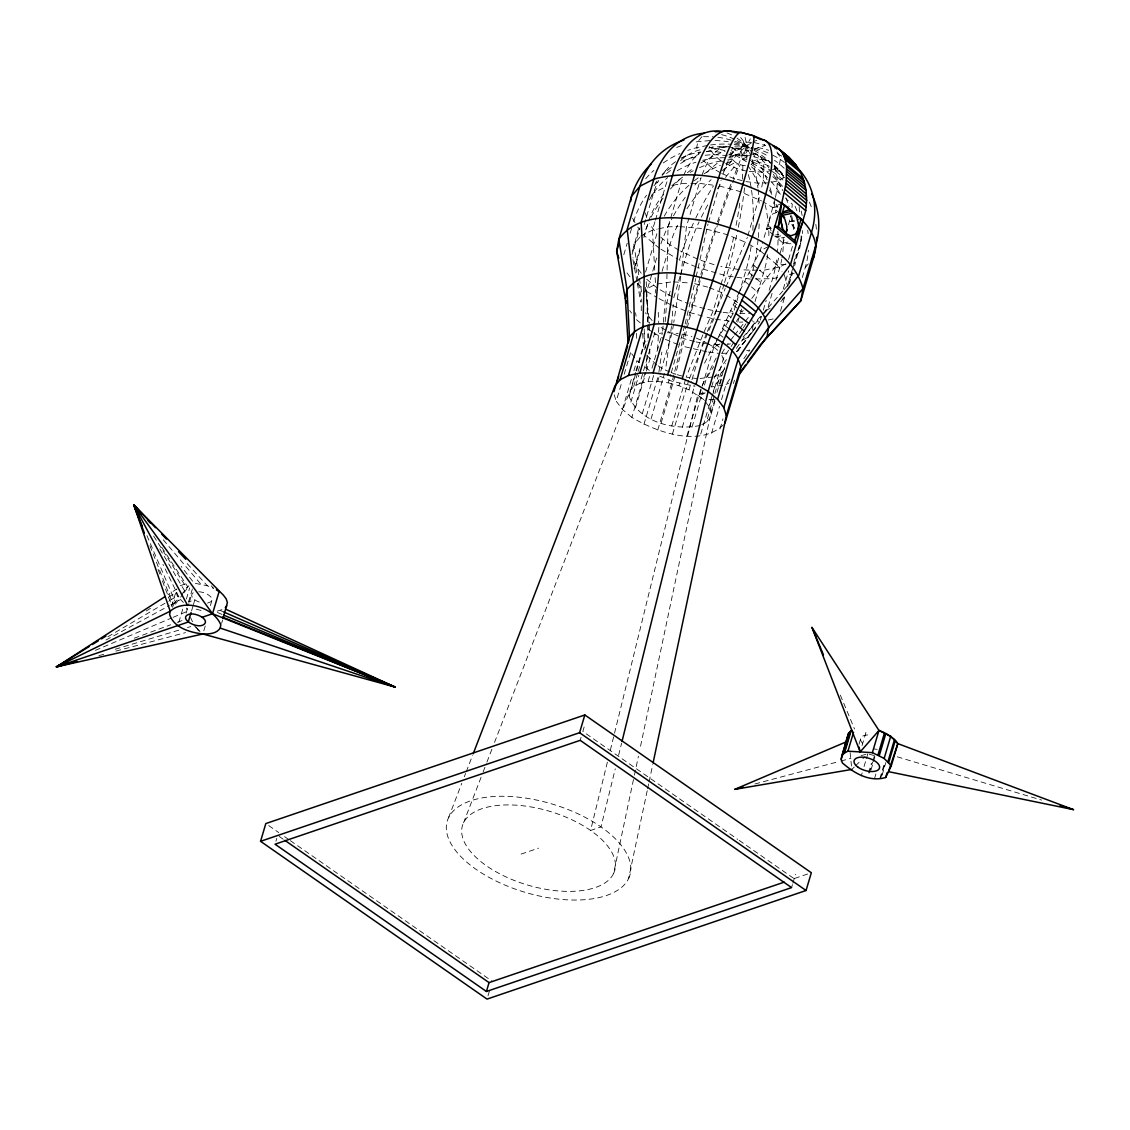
<?xml version="1.0" encoding="UTF-8"?>
<svg xmlns="http://www.w3.org/2000/svg" width="1130" height="1130" viewBox="0 0 1130 1130"><rect width="100%" height="100%" fill="white"/><g stroke="black" fill="none" stroke-linecap="round" stroke-linejoin="round"><path stroke-width="0.75" stroke-dasharray="5 3.75" d="M494.545 742.368L629.989 390.909L633.662 386.531L639.82 383.367L654.27 334.551L654.355 331.09M655.315 293.009L655.4 289.534M647.08 355.074L646.332 368.578L631.868 417.394C656.685 432.352 700.36 447.96 724.033 424.174M648.027 338.195L648.267 324.536M657.589 349.848L658.903 326.217L666.432 330.624M665.175 321.768L666.658 303.123L671.079 288.207M671.474 326.485L665.485 370.16L669.808 371.925M671.616 324.79L673.226 304.478M775.491 197.411C777.426 187.298 778.683 176.224 774.106 166.633L783.118 174.19L774.064 165.234M662.632 331.076L666.813 281.977L668.056 226.819L680.825 183.667A80.4 45.765 83.9 0 1 683.255 176.577M791.975 207.539L792.285 204.092L785.774 198.612M680.74 276.553L673.777 322.46M680.938 274.83L686.489 226.48L699.272 183.328A80.4 30.383 -86.6 0 1 701.094 177.622M658.875 372.264L661.841 352.136M673.522 324.169L672.195 332.644L660.725 371.36M632.602 251.128L639.213 226.155M641.275 310.722L641.261 299.069M700.205 425.445C674.822 430.925 639.227 422.394 629.043 396.206L635.47 372.392M636.529 370.965L643.507 347.39L644.453 342.093L644.001 333.322M745.433 165.743C740.433 165.15 733.949 163.356 732.24 158.03L733.384 155.629L736.944 154.415L747.1 156.449A80.4 23.363 -63.8 0 1 751.21 154.612M765.872 184.105A80.4 58.026 71.2 0 0 749.882 165.277L752.312 163.398L752.086 160.644A80.4 63.421 -28.2 0 1 769.474 166.308M714.965 399.13L710.982 412.605L639.905 749.218M801.848 236.537A80.4 69.114 -4.6 0 1 800.393 242.47L794.673 265.818M800.563 243.515L802.046 235.21M613.604 873.462A79.368 38.477 16.5 0 0 515.534 805.139A79.368 38.477 16.5 0 0 486.55 865.863A79.368 38.477 16.5 0 0 613.604 873.462L634.057 776.833M634.424 775.109L638.45 756.125M628.619 878.519A95.245 46.175 16.5 0 0 510.93 796.537A95.245 46.175 16.5 0 0 476.154 869.408A95.245 46.175 16.5 0 0 628.619 878.519L647.25 790.52M647.617 788.797L648.705 783.613M649.072 781.889L652.73 764.629M695.007 281.935L695.741 278.531M696.108 276.822L707.987 224.136M788.528 224.814L790.845 215.632M671.262 372.745L684.724 325.638M685.119 323.957L694.23 285.311M657.745 430.12L672.195 381.304L686.277 325.878M686.687 324.211L700.332 276.059M607.389 762.143L590.58 830.451L600.991 826.906L615.271 768.838M610.341 750.179L697.761 394.963L705.191 392.435M618.633 755.179L621.585 743.229M775.208 199.021L763.145 240.817M193.145 592.699C188.541 596.569 195.886 601.174 199.544 602.135M171.605 606.457L176.76 589.027L167.96 594.719M178.808 622.39L183.032 608.124M186.379 599.027L189.656 587.939M188.47 602.149L193.159 586.301M186.139 613.11L188.95 603.604M189.43 602.008L191.775 594.083M191.563 610.92L192.962 606.16M193.428 604.578L194.84 599.818L188.894 601.852M210.378 605.595L211.79 600.835M203.824 630.823L205.222 626.062M221.621 623.336L222.568 620.158M275.918 841.257L276.794 838.305M623.802 254.73L627.235 243.12M630.187 233.176L632.63 224.898M632.009 254.476L639.863 227.935M644.213 224.489L653.564 192.947A80.4 66.331 52.5 0 1 658.776 180.447M634.057 268.403L639.947 248.529M639.933 250.676L635.512 265.606L638.196 280.989M643.86 237.399L648.295 222.455M654.92 221.791L652.462 230.096L654.736 270.353M655.414 220.138L665.245 186.944A80.4 58.026 71.2 0 1 668.339 178.484M645.555 272.062L656.855 233.882L649.241 223.726M648.182 322.799L646.741 291.469L657.053 256.665M631.868 417.394L622.418 409.456L616.217 401.192L622.206 380.994M624.198 374.256L630.681 352.376M662.039 271.398L669.906 244.843A80.4 39.734 -55.1 0 1 679.116 222.215M622.418 409.456L631.896 377.477M633.888 370.753L636.882 360.654L642.278 365.174M635.978 370.711L644.453 342.093L647.207 338.816M629.043 396.206L636.02 372.646M633.662 386.531L637.659 373.055M638.153 371.375L639.651 366.332M644.637 349.495L647.123 341.076M630.893 402.068L638.874 375.132M635.399 408.085L645.866 372.731M646.374 371.05L649.863 359.269L649.75 347.32M639.82 383.367L648.027 381.643L650.018 374.906M652.01 368.168L662.477 332.827L654.27 334.551M680.147 276.144L673.763 297.713L688.085 303.603M680.641 274.477L686.546 254.575A80.4 23.363 -63.8 0 1 699.089 221.89M642.278 413.848L653.733 375.132M643.916 424.428L658.38 375.626L672.195 381.304L694.922 386.291M648.027 381.643L657.731 381.46L660.231 373.041M708.482 222.483L719.287 185.97A80.4 12.939 -78.7 0 1 721.053 180.249M651.035 418.976L664.497 373.522M657.731 381.46L668.282 382.844L670.768 374.44M700.826 274.392L702.295 269.42A96.276 6.455 -71.4 0 1 716.971 223.359M487.991 995.869L489.911 989.414M751.069 142.38L743.399 142.027L739.458 155.347L742.565 159.485L747.085 162.127M661.092 423.1L675.048 375.979M743.399 142.027L746.506 146.166L742.565 159.485L750.504 160.446M703.778 399.596L688.989 389.836L678.932 385.711L680.43 380.655M671.757 425.954L685.712 378.832M580.198 740.334L581.074 737.367M584.139 727.014L582.826 731.463L737.735 839.378M672.407 434.047L688.749 380.33M688.989 389.836L691.489 381.417M691.984 379.736L703.453 341.02L706.73 333.053M720.488 286.088L713.115 310.99L703.51 333.294M720.968 284.435L725.884 267.838A80.4 12.939 -78.7 0 0 734.387 233.797M724.09 284.209L713.779 318.999L708.284 331.782M724.584 282.557L726.548 275.918A96.276 15.495 -78.7 0 0 737.664 230.534M682.294 427.352L694.752 385.259M686.899 435.954L701.363 387.138M739.246 292.133L713.849 347.108L699.399 395.924L705.233 392.915M725.94 286.879L747.34 237.399M747.82 235.746L758.64 199.233A80.4 23.363 -63.8 0 0 759.869 194.883M691.998 427.168L702.479 391.827M704.47 385.09L706.462 378.352L713.68 366.586M711.674 386.728L714.668 376.629L727.579 357.956M716.632 340.314L733.13 313.617L738.54 295.368M739.034 293.701L745.913 270.48A80.4 30.383 -86.6 0 0 751.097 246.495M700.741 434.019L712.719 393.621M713.214 391.941L714.711 386.898L721.929 375.118M710.982 412.605L709.132 406.743L723.596 357.928L730.149 347.927M701.744 424.654L706.363 422.281L714.344 395.345M714.838 393.664L720.827 373.465L724.838 367.985M716.971 392.407L724.443 367.151M737.763 322.163L739.726 315.538M740.221 313.872L741.69 308.9M715.022 401.065L710.036 417.902L706.363 422.281M720.008 384.242L721.999 377.505M739.938 290.777L760.208 250.775L762.665 242.47M711.533 433.327L719.513 406.405M721.505 399.667L725.997 384.525L729.966 378.776M755.01 301.668L764.346 270.141A80.4 45.765 83.9 0 0 767.68 254.518M719.994 428.99L722.988 418.891M733.455 383.536L734.458 380.174M760.321 320.101L761.309 316.796M763.273 310.157L766.211 300.213M769.163 290.283L772.595 278.672A96.276 54.791 83.9 0 0 776.889 257.711M751.761 298.447L776.734 264.646L779.672 254.688M780.166 253.021L784.587 238.091M772.073 293.405L767.157 310.001L762.581 315.143M776.013 280.141L779.94 266.864A80.4 58.026 71.2 0 0 781.776 259.279M788.542 259.561L792.963 244.617M783.274 289.068L788.669 270.819M784.192 289.506L787.624 285.622L792.54 269.025M793.02 267.372L800.393 242.47M780.463 311.202L784.884 296.286M787.836 286.342L791.268 274.745A96.276 69.481 71.2 0 0 792.497 270.141M789.263 284.068L792.709 272.457M802.314 277.5L805.252 267.556A96.276 79.425 52.5 0 0 808.402 250.21M791.579 887.601L792.455 884.635M792.893 883.166L795.52 874.281M858.998 744.274L860.876 737.932M862.049 745.588L866.738 729.74M861.244 776.028L862.176 772.849M864.055 766.521L865.933 760.179M866.399 758.597L867.812 753.837L862.882 758.64M868.56 772.864L871.385 763.343M869.309 773.061L872.6 761.959M873.066 760.377L874.479 755.617M870.99 769.982L875.213 755.716M874.493 778.683L875.905 773.923M879.875 778.584L884.578 762.736M880.553 778.57L885.256 762.722M882.064 775.279L885.821 762.595M448.511 817.781L461.803 783.302M464.345 776.734L465.602 773.443M466.238 771.804L472.566 755.377M463.526 822.852L482.51 773.584M483.146 771.931L486.31 763.725M486.945 762.086L492.002 748.936M689.371 378.691L707.606 333.378M721.717 173.554L733.158 178.243L736.915 168.582A96.276 6.455 -71.4 0 1 750.334 138.877M707.38 331.471L725.22 288.461M702.832 334.89L686.207 377.152L696.758 378.536M174.034 604.027L179.063 597.276L162.96 564.407M172.396 607.318L173.441 605.214L149.782 545.38M704.541 363.182L715.714 341.797M702.14 385.598L716.152 357.97M721.802 353.351L726.322 345.992M736.336 321.499L738.158 318.533M743.187 310.397L742.099 312.163L739.514 310.086M733.172 329.593L735.009 326.612M161.731 547.301L187.735 586.724L184.67 590.905L157.903 545.663M731.096 346.486L733.893 342.206M739.514 333.618L742.325 329.324M743.272 327.898L746.083 323.604M743.865 358.662L749.826 350.032L745.037 351.035M736.379 348.351L753.3 324.508L761.309 315.44M736.901 351.515L755.49 328.053M737.735 351.133L752.001 331.782L753.3 324.508L751.266 318.067M175.404 604.211L182.721 594.394M183.766 592.996L188.978 585.99M723.567 171.11L728.172 164.994A96.276 27.968 -63.8 0 1 751.93 142.535M733.568 336.373L727.226 344.523L730.446 343.845M734.627 335.017L738.865 329.579M739.924 328.223L744.162 322.785M745.221 321.429L750.518 314.649M736.52 351.698L759.84 321.768L753.046 321.881M662.152 174.853L666.46 169.74M651.558 195.335L653.564 192.947L665.245 186.944M701.97 136.659L697.789 141.631L696.716 147.663L698.82 154.33A96.276 75.936 -28.2 0 0 679.215 164.344M639.778 237.286L633.803 244.419L641.755 292.967M643.041 293.503L647.08 288.687L655.527 284.35L655.132 277.344M795.605 256.1L798.599 252.541A80.4 70.117 25.5 0 0 801.17 235.774M805.252 267.556L808.388 263.827M724.5 369.086L720.827 373.465L714.668 376.629M780.844 301.625L785.816 295.679M181.266 594.775L188.894 585.75M762.453 314.14L778.471 295.989M779.615 294.69L783.048 290.805M743.088 337.008L761.436 316.428M782.327 299.422L784.658 296.936M752.848 331.542L746.944 337.799L739.91 341.415M851.794 769.445L854.266 767.044M855.495 765.843L861.653 759.84M724.358 162.762L720.545 160.531L711.759 167.72A96.276 47.573 -55.1 0 0 705.586 173.483M747.1 156.449L742.565 159.485L734.91 154.838A80.4 58.026 71.2 0 0 730.206 152.649M146.25 610.977L152.239 607.248M168.695 596.993L176.167 592.346L177.325 596.004L183.371 602.46M774.799 236.297L779.305 238.246L781.621 237.837M107.844 636.755L168.257 601.315M169.768 600.426L177.325 596.004M105.952 640.032L169.331 605.638M170.87 604.79L180.15 599.762M700.967 162.988A96.276 63.93 -44 0 1 703.948 161.166L714.57 155.516A96.276 63.93 -44 0 1 725.319 151.081M748.724 244.066L760.208 250.775L768.979 246.213M681.531 158.129L689.244 154.16M640.781 236.099L652.462 230.096L657.137 229.107M772.298 169.938L776.324 167.876L779.516 164.062L780.336 159.443L778.74 154.358L774.686 148.948M784.63 177.311L777.638 180.913L771.423 182.213M781.748 203.118L772.977 207.623L762.948 201.747M785.788 263.855L779.94 266.864L764.346 270.141L759.318 270.225M180.348 585.637L186.874 583.476M794.376 273.149L786.169 275.819M770.081 308.504L764.049 310.665M707.917 343.633L713.849 347.108L722.621 342.602M222.003 614.409L215.519 611.697L223.627 609.084M725.997 384.525L728.808 383.07M753.88 149.118L765.165 145.488L764.29 144.386M751.394 161.802C757.227 159.09 765.038 157.776 770.349 162.254M95.372 650.357L171.478 618.039M173.102 617.347L187.679 611.161L186.379 608.039M134.258 638.21L170.658 624.791M177.269 622.348L183.893 619.904M773.895 235.337L766.592 229.192L774.898 226.212M706.208 151.801L710.643 150.276A96.276 75.936 -28.2 0 1 731.265 146.42M521.114 854.096L538.572 848.15M794.616 878.434L807.978 873.885M115.246 649.241L179.034 630.088M187.425 627.574L190.772 626.571M754.911 783.98L839.166 761.479M840.847 761.041L850.961 758.343M861.074 755.631L866.131 754.289M98.932 655.612L104.017 654.256M115.896 651.106L185.489 632.645M743.385 155.446L745.871 155.643M709.852 147.762L713.016 147.098M673.042 185.306L680.825 183.667L689.215 183.512M658.691 228.783L668.056 226.819L678.113 226.636M777.821 206.606L772.977 207.623L779.064 212.737M794.785 228.528L789.503 221.494L799.192 219.46M766.592 229.192L776.592 227.088M775.561 234.984L778.895 234.277M780.774 235.888L775.816 236.933L783.118 243.077L793.147 244.024M781.494 237.922L784.813 237.215M783.118 243.077L789.743 241.679M657.137 284.011L671.813 281.879M777.694 277.599L772.595 278.672L755.617 278.983M768.315 319.974L776.804 318.194M713.03 376.968L699.993 378.479M722.762 385.203L711.363 386.954M707.493 145.488L696.716 147.663A96.276 82.758 -4.6 0 0 687.76 150.417M776.804 212.454L772.638 213.965A13.066 8.503 78.1 0 0 769.389 224.927L771.183 231.424M207.51 603.109L211.239 601.598A10.58 5.127 16.5 0 0 209.347 595.567A10.58 5.127 16.5 0 0 198.711 591.725M709.852 140.572L697.789 141.631A96.276 83.959 25.5 0 0 694.413 142.211M766.564 256.1L776.734 264.646L787.116 264.406M719.005 146.9L726.689 146.759M690.882 183.484L699.272 183.328L712.62 185.094M768.301 182.876L757.27 183.074L745.277 181.492L733.158 178.243M789.503 221.494L794.687 221.409M679.78 226.607L701.504 228.458M757.651 270.268L740.913 269.816M673.48 281.85L689.794 283.009M739.839 313.504L749.896 313.321M739.458 322.135L742.848 322.064M667.336 332.743L678.212 333.449M718.892 344.664L710.671 344.339M721.886 353.309L728.681 353.182M708.962 399.512L714.146 399.413M703.552 136.674L713.058 136.758M748.427 155.756L734.91 154.838M728.228 146.731L748.357 150.756M749.261 171.478L763.824 172.127L770.971 170.63L777.638 180.913A96.276 69.481 71.2 0 1 782.709 190.56M739.246 269.59L720.827 266.482M750.518 279.082L726.548 275.918L697.719 267.542M721.449 312.078L706.363 309.182M723.129 312.304L733.13 313.617M729.189 321.033L713.779 318.999L704.075 316.414M709.061 344.127L696.151 341.98M706.759 351.826L681.404 345.935M708.439 352.037L718.496 353.365M211.225 585.834L213.641 588.363L207.355 585.778L194.106 583.122L181.181 566.37M753.512 156.689L768.089 160.63L771.79 163.737L764.742 159.994M754.148 142.521L765.462 145.375M763.033 159.415L768.089 160.63L751.549 152.07M746.196 171.068L736.915 168.582L725.63 163.511M719.287 185.97L739.543 191.394L761.507 200.914M706.518 229.122L726.76 234.546L745.856 242.385M714.075 264.674L699.272 259.801M694.625 283.644L707.648 287.119M704.668 308.73L689.681 304.253M689.526 312.516L702.465 315.976M682.732 334.042L691.871 336.486M694.526 341.543L684.752 338.929L667.929 331.5M677.068 374.694L683.17 376.332M668.282 382.844L678.932 385.711M869.295 754.233L873.73 755.419M196.196 609.155L201.197 610.483M897.291 756.817L1041.62 800.082M697.69 259.151L680.5 251.03M696.193 266.92L679.427 260.027A96.276 27.968 -63.8 0 1 695.12 219.488M709.273 287.557L723.087 293.235M671.234 305.001L658.126 298.122M672.76 305.623L686.475 311.259M696.264 338.068L706.42 342.757M665.429 339.381L678.212 344.636M671.234 372.519L675.542 374.284L692.86 305.566L705.643 262.414A80.4 5.396 -71.4 0 1 717.338 225.605M220.647 610.61L223.853 612.022M781.748 156.109L778.74 154.358A96.276 75.936 -28.2 0 0 774.544 152.451M731.463 149.132A96.276 63.93 -44 0 1 746.506 146.166L749.515 147.931M720.29 172.721L711.759 167.72L703.948 161.166M678.975 250.154L669.906 244.843L660.768 237.173M660.923 249.207L678 259.194M726.096 295.001L739.175 303.673M660.146 289.76L672.251 296.837M646.741 291.469L656.7 297.289M652.688 332.206L645.837 327.516M654.072 333.025L663.818 338.718M658.197 365.894L665.485 370.16M649.34 370.343L643.634 366.318M722.197 328.745L727.762 332.248M194.134 625.554L199.911 631.119L195.292 626.67M726.223 319.875L728.822 321.669M739.19 840.395L794.206 878.716M268.7 825.578L278.799 832.612M284.562 836.638L288.899 839.647M290.339 840.649L492.299 981.349M279.124 836.355L283.461 839.378M784.432 162.395L780.336 159.443A96.276 82.758 -4.6 0 0 771.366 154.485M723.92 324.946L729.57 329.113M728.299 315.327L730.969 317.375M774.262 165.644L777.963 168.511M719.584 334.494L723.115 337.263M730.573 310.312L733.003 312.233M733.045 304.874L738.215 309.041M197.369 629.495L200.024 631.656M715.29 343.958L720.036 347.871M775.971 171.294L783.457 177.579M777.016 176.972L783.57 182.467M777.242 183.554L782.553 188.004M776.635 190.956L780.548 194.233M720.545 160.531L714.57 155.516L710.643 150.276L709.428 146.448M760.208 250.775L765.293 255.041M753.103 264.801L758.371 269.223M759.699 270.338L767.609 276.977M749.091 272.697L754.445 277.189M755.786 278.319L762.482 283.927M744.741 281.285L750.151 285.819M751.492 286.949L756.902 291.484M659.496 248.374L643.874 235.266A96.276 63.93 -44 0 1 647.674 224.658M646.685 279.223L657.123 287.981M713.849 347.108L718.242 350.78M637.631 283.814L644.142 289.28M652.165 320.567L645.343 312.784M636.487 319.677L644.495 326.401M697.761 394.963L704.626 400.726M656.728 365.032L647.151 355.653M734.105 302.543L736.703 304.789M784.163 168.201L779.516 164.062A96.276 83.959 25.5 0 0 774.488 160.319M187.185 563.616L207.355 585.778M783.599 176.139L776.324 167.876A96.276 79.425 52.5 0 0 774.092 165.672M163.271 539.773L200.688 583.998M776.734 264.646L782.002 271.68M632.574 218.245L636.699 225.689M637.716 227.059L639.778 229.786M721.816 355.555L725.446 363.789M641.219 273.22L635.512 265.606L632.998 257.654M627.009 272.881L631.119 278.347M705.53 401.927L709.132 406.743M629.594 310.468L631.557 313.095M631.712 353.747L634.82 357.885M153.624 536.044L186.662 587.868M190.504 617.474L192.481 621.698M146.914 535.564L175.235 601.626M767.03 179.797L763.824 172.127A96.276 54.791 83.9 0 0 752.834 153.624M840.339 695.148L854.52 729.005M158.073 569.336L159.937 574.294M162.423 580.905L171.76 605.666M784.107 274.491L787.624 285.622M645.287 212.92L647.292 219.277M614.183 394.737L616.217 401.192M632.941 259.575L636.995 281.624M637.306 283.319L640.738 301.978M638.492 282.698L641.176 298.066M645.428 287.345L649.524 323.42M635.597 312.784L636.049 316.231M646.247 281.681L648.126 337.715M850.113 752.538L851.469 766.069M642.645 333.421L643.507 347.39M644.185 329.042L645.103 348.068M658.253 312.318L658.748 322.742M649.538 325.129L649.623 333.661M636.614 333.336L636.684 340.158M695.798 218.062A96.276 27.968 -63.8 0 1 713.468 185.871M753.216 141.857A96.276 27.968 -63.8 0 1 756.86 140.346M717.479 221.876A96.276 6.455 -71.4 0 1 732.042 181.167M745.08 137.479A96.276 15.495 -78.7 0 1 746.718 161.604M744.571 187.806A96.276 15.495 -78.7 0 1 737.975 228.98M740.602 137.535A96.276 36.386 -86.6 0 1 749.953 153.666M751.987 159.372A96.276 36.386 -86.6 0 1 755.377 172.283L757.27 183.074A96.276 36.386 -86.6 0 1 757.905 187.933M758.089 189.586A96.276 36.386 -86.6 0 1 759.247 206.705M759.162 223.853A96.276 36.386 -86.6 0 1 758.216 237.992M758.06 239.546A96.276 36.386 -86.6 0 1 750.97 277.556M727 132.973A96.276 54.791 83.9 0 1 732.749 135.515M737 138.086A96.276 54.791 83.9 0 1 751.803 152.282M769.996 187.721A96.276 54.791 83.9 0 1 772.002 194.374M773.895 201.86A96.276 54.791 83.9 0 1 775.957 212.595M777.85 231.368A96.276 54.791 83.9 0 1 777.567 250.846M721.576 134.668A96.276 69.481 71.2 0 1 734.217 139.089M737.339 140.614A96.276 69.481 71.2 0 1 752.82 150.996M755.264 153.101A96.276 69.481 71.2 0 1 768.909 167.862M785.859 197.75A96.276 69.481 71.2 0 1 789.065 206.635M791.636 215.717A96.276 69.481 71.2 0 1 794.023 227.978M794.517 258.911A96.276 69.481 71.2 0 1 793.797 263.798M717.861 137.267A96.276 79.425 52.5 0 1 752.622 149.428M754.12 150.318A96.276 79.425 52.5 0 1 769.474 161.449M807.696 230.195A96.276 79.425 52.5 0 1 808.12 233.571M676.672 147.465A96.276 83.959 25.5 0 1 684.54 144.64M715.106 140.558A96.276 83.959 25.5 0 1 728.285 141.73M734.415 142.846A96.276 83.959 25.5 0 1 752.41 148.355M753.865 148.948A96.276 83.959 25.5 0 1 769.248 156.858M809.363 202.115A96.276 83.959 25.5 0 1 812.385 209.94M815.832 224.362A96.276 83.959 25.5 0 1 816.397 229.206M645.668 178.78A96.276 82.758 -4.6 0 1 653.86 170.39M663.225 162.96A96.276 82.758 -4.6 0 1 679.949 153.553M710.586 144.965A96.276 82.758 -4.6 0 1 731.011 144.216M734.147 144.428A96.276 82.758 -4.6 0 1 753.399 147.79M755.108 148.27A96.276 82.758 -4.6 0 1 769.812 153.751M633.619 221.579A96.276 75.936 -28.2 0 1 646.515 195.208M653.945 185.772A96.276 75.936 -28.2 0 1 657.491 181.93M666.559 173.54A96.276 75.936 -28.2 0 1 672.731 168.737M734.684 146.166A96.276 75.936 -28.2 0 1 749.812 146.42M757.919 147.55A96.276 75.936 -28.2 0 1 768.725 150.304M651.177 217.087A96.276 63.93 -44 0 1 663.508 197.453M670.429 189.007A96.276 63.93 -44 0 1 682.661 176.76M687.45 172.706A96.276 63.93 -44 0 1 693.65 167.946M660.937 243.826A96.276 47.573 -55.1 0 1 672.604 217.398M673.452 215.844A96.276 47.573 -55.1 0 1 685.246 197.326M694.894 185.009A96.276 47.573 -55.1 0 1 700.755 178.441M729.359 154.485A96.276 47.573 -55.1 0 1 746.506 146.166M752.481 154.287A80.4 23.363 -63.8 0 1 761.323 189.035M701.363 217.158A80.4 23.363 -63.8 0 1 708.651 203.245M717.38 188.894A80.4 23.363 -63.8 0 1 721.858 182.354M725.46 177.495A80.4 23.363 -63.8 0 1 737.692 163.666M748.752 151.801A80.4 5.396 -71.4 0 0 744.599 155.417L741.958 154.711A80.4 12.939 -78.7 0 0 721.929 177.523M717.903 223.952A80.4 5.396 -71.4 0 1 740.178 164.697M742.82 165.404A80.4 12.939 -78.7 0 1 742.311 180.277M739.783 203.202A80.4 12.939 -78.7 0 1 735.771 226.932M732.113 147.945A80.4 30.383 -86.6 0 1 739.345 154.372L739.458 155.347L736.944 154.415A80.4 45.765 83.9 0 0 731.068 150.587M748.371 174.627A80.4 30.383 -86.6 0 1 751.323 188.752M751.549 190.306A80.4 30.383 -86.6 0 1 752.778 230.93M702.069 174.91A80.4 30.383 -86.6 0 1 726.901 146.632M683.791 175.235A80.4 45.765 83.9 0 1 700.275 152.494M708.623 148.143A80.4 45.765 83.9 0 1 725.065 148.072M747.848 165.7A80.4 45.765 83.9 0 1 760.193 188.597M765.137 204.714A80.4 45.765 83.9 0 1 768.88 235.859M680.557 160.7A80.4 58.026 71.2 0 1 702.027 149.358M711.208 148.538A80.4 58.026 71.2 0 1 725.46 150.912M769.417 189.995A80.4 58.026 71.2 0 1 771.847 194.6M776.056 204.191A80.4 58.026 71.2 0 1 777.27 207.482M783.217 238.02A80.4 58.026 71.2 0 1 782.059 257.711M675.571 161.703A80.4 66.331 52.5 0 0 662.067 175.207A80.4 70.117 25.5 0 1 671.785 167.226M681.503 158.087A80.4 66.331 52.5 0 1 700.84 151.985M706.9 151.462A80.4 66.331 52.5 0 1 724.019 152.988M728.709 154.16A80.4 66.331 52.5 0 1 733.384 155.629M751.408 164.486A80.4 66.331 52.5 0 1 767.454 177.608M771.041 181.45A80.4 66.331 52.5 0 1 780.463 194.078M790.59 216.042A80.4 66.331 52.5 0 1 793.825 230.831M655.202 183.427A80.4 70.117 25.5 0 1 657.039 180.955M682.972 161.11A80.4 70.117 25.5 0 1 698.594 156.265M705.205 155.262A80.4 70.117 25.5 0 1 727.353 155.77M729.062 156.053A80.4 70.117 25.5 0 1 732.466 156.717M752.312 163.398A80.4 70.117 25.5 0 1 770.137 174.43M772.807 176.633A80.4 70.117 25.5 0 1 782.553 186.379M795.054 206.197A80.4 70.117 25.5 0 1 797.427 212.299M802.681 230.534A80.4 69.114 -4.6 0 1 802.342 233.543M649.439 199.869A80.4 69.114 -4.6 0 1 667.703 177.551M677.266 170.743A80.4 69.114 -4.6 0 1 695.967 162.197M702.676 160.305A80.4 69.114 -4.6 0 1 732.24 158.03M752.552 162.084A80.4 69.114 -4.6 0 1 770.815 170.574M772.2 171.463A80.4 69.114 -4.6 0 1 783.584 180.602M801.212 211.042A80.4 69.114 -4.6 0 1 802.116 215.491M799.122 206.889A80.4 63.421 -28.2 0 1 799.532 213.739M648.747 220.986A80.4 63.421 -28.2 0 1 663.691 194.388M671.912 185.744A80.4 63.421 -28.2 0 1 684.173 176.082M690.133 172.396A80.4 63.421 -28.2 0 1 693.199 170.715M699.512 167.65A80.4 63.421 -28.2 0 1 720.982 160.926M727.678 159.909A80.4 63.421 -28.2 0 1 732.692 159.471M774.121 168.85A80.4 63.421 -28.2 0 1 783.669 176.125M664.27 216.197A80.4 53.392 -44 0 1 688.919 185.32M694.272 180.814A80.4 53.392 -44 0 1 698.425 177.664M704.117 173.794A80.4 53.392 -44 0 1 720.375 165.305M726.364 163.073A80.4 53.392 -44 0 1 733.808 160.969M686.955 208.725A80.4 39.734 -55.1 0 1 711.123 179.67M722.112 170.574A80.4 39.734 -55.1 0 1 735.517 162.395M877.219 749.317A13.235 6.413 16.5 0 1 873.928 748.893M862.571 743.3A13.235 6.413 16.5 0 1 869.549 734.98"/><path stroke-width="1.5" d="M621.994 741.52L708.157 391.418L722.621 342.602L743.893 295.778L768.979 246.213L781.748 203.118L786.127 183.159L786.579 166.407L785.322 159.613L783.09 154.033L779.926 149.753L764.883 140.417L753.456 135.727L741.322 132.478L729.33 130.896L715.191 131.758M653.084 762.905L726.35 415.671L723.807 407.619L717.607 399.342L732.056 350.54L758.385 307.939L790.576 264.335L805.732 210.717L806.665 200.406L806.1 190.462L804.052 181.082L800.563 172.41L795.69 164.599L789.503 157.79L779.926 149.753M220.223 628.082L220.816 624.777C213.768 607.53 184.458 598.321 170.192 611.217L56.5 666.87L202.877 633.986C208.979 634.085 216.565 633.789 220.223 628.082L395.316 687.139L226.099 609.367M223.034 618.576L227.384 602.587L226.226 598.928L223.415 595.171L133.792 504.941L170.192 611.217L169.599 614.522C173.907 627.969 190.278 632.489 202.877 633.986L395.316 687.139L223.853 612.022M630.653 201.366L631.571 196.21A96.276 83.959 25.5 0 1 650.965 164.217M628.04 342.574L625.37 298.913L627.023 289.647L618.816 239.292L631.571 196.21L639.933 186.252A96.276 79.425 52.5 0 1 683.89 140.064M613.943 391.672L629.438 337.037L627.023 289.647C647.151 264.335 685.656 273.121 712.62 280.551C735.065 289.337 762.482 301.978 768.654 327.587L767.002 336.853L739.5 374.157L725.05 422.959M628.407 342.856L629.438 337.037C645.258 317.135 675.542 324.042 696.744 329.875C714.443 336.797 736.026 346.557 740.8 366.869L739.5 374.157M888.759 762.467L895.341 740.277L897.841 743.611L891.273 765.801L885.694 777.482C869.535 782.384 854.139 773.202 842.359 762.877L841.214 759.219L841.808 755.899L848.376 733.723L850.41 731.28L843.842 753.47M191.083 612.502L188.272 622.009L56.5 666.87L165.037 596.626M260.564 841.313L265.818 823.572L584.832 714.965L811.326 872.741L806.057 890.497L487.044 999.104L260.564 841.313L579.577 732.706L806.057 890.497M618.619 244.716L616.655 251.34L625.37 298.913M617.178 381.347L618.661 376.304M620.667 369.567L627.644 346.006M473.202 753.738L614.988 385.839L620.031 379.821L634.495 331.005L633.45 281.991L627.164 229.334L639.933 186.252L653.917 179.063A96.276 69.481 71.2 0 1 704.315 133.199M620.031 379.821L628.492 375.471L642.956 326.669L644.213 276.454L641.148 222.144L653.917 179.063C698.411 167.593 746.859 180.419 784.644 205.166C797.879 216.084 813.233 227.172 815.761 245.549L813.614 257.598L800.845 300.679L760.575 344.509L747.509 362.334M628.492 375.471L639.778 373.098L654.242 324.296L658.564 273.432L659.821 218.217L672.59 175.136A96.276 54.791 83.9 0 1 718.299 131.094L721.194 131.659M639.778 373.098L653.126 372.858L667.59 324.042L675.542 273.135L681.899 217.822L694.668 174.726A96.276 36.386 -86.6 0 1 729.33 130.896L732.438 131.871M653.126 372.858L667.618 374.764C689.71 310.453 697.577 242.441 718.638 177.89A96.276 15.495 -78.7 0 1 741.322 132.478L753.456 135.727A96.276 6.455 -71.4 0 1 742.89 184.388C724.358 249.673 700.402 313.278 682.28 378.691L696.108 384.37L708.157 391.418L717.607 399.342M486.423 991.476L791.579 887.601L580.198 740.334L275.042 844.209L486.423 991.476L489.05 982.606L784.206 882.135M579.577 732.706L584.832 714.965M696.108 384.37C710.417 317.587 749.684 259.858 765.759 193.781A96.276 27.968 -63.8 0 0 764.883 140.417L762.425 139.894M723.807 407.619L738.271 358.803L765.434 317.332L798.797 275.31L811.566 232.229A96.276 75.936 -28.2 0 0 796.933 167.268M791.579 211.381L784.644 205.166L778.259 226.749L794.701 240.634L796.495 244.334L774.898 226.212L778.259 226.749L781.748 203.118L803.331 221.24L794.701 240.634L801.099 219.065L793.5 212.991M726.35 415.671L740.8 366.869L768.654 327.587L803.006 288.63L815.761 245.549A96.276 82.758 -4.6 0 0 811.75 193.965M786.07 233.119L787.045 229.8M841.214 759.219L848.376 733.723L851.794 730.234M844.534 752.947L851.102 730.757M841.808 755.899L844.096 753.173L847.938 751.196L853.574 732.169M847.938 751.196L872.388 752.651L878.971 730.46L811.976 627.447L860.17 751.916L878.971 730.46L884.55 732.763L877.982 754.953M879.295 755.589L885.864 733.412L894.536 739.458L887.968 761.634M891.273 765.801L884.154 758.442L890.723 736.252L878.971 730.46M885.694 777.482L887.092 772.736M897.841 743.611L888.477 771.649L1073.5 809.645L897.841 743.611L890.723 736.252M738.469 374.68L745.503 365.089M225.266 607.728L226.791 605.906M811.524 260.084L813.614 257.598A96.276 83.959 25.5 0 0 816.326 243.642M763.795 340.681L800.845 300.679L803.006 288.63C791.664 247.682 743.017 230.351 705.883 220.972C677.011 216.706 638.111 212.2 618.816 239.292L616.655 251.34L618.76 258.007M76.868 661.46L56.5 666.87L89.411 646.374M92.406 644.51L98.381 640.781M101.375 638.916L105.867 636.134M66.571 663.847L56.5 666.87L70.088 658.903M64.791 664.115L56.5 666.87L67.32 660.994M64.777 663.818L56.5 666.87L64.396 662.957M851.794 769.445L734.684 789.376L847.331 741.379M56.5 666.87L64.594 663.437M202.143 617.291A10.58 5.127 16.5 0 1 204.671 623.788C198.273 630.837 175.659 617.22 190.49 613.901A10.58 5.127 16.5 0 1 202.143 617.291L212.539 613.745L395.316 687.139L223.613 615.087M734.684 789.376L743.102 787.13M781.904 213.415L791.961 211.296L788.472 209.996L784.305 211.508A13.066 8.503 78.1 0 0 781.056 222.469L782.85 228.966L785.562 232.879M733.991 132.351L737.057 132.747M667.618 374.764L682.28 378.691M1060.081 805.619L1073.5 809.645M772.991 145.982L775.886 146.858L789.503 157.79M222.497 617.093L395.316 687.139M753.908 136.645L761.21 139.64M872.388 752.651L884.154 758.442M216.381 589.959L219.121 591.555L212.539 613.745L133.792 504.941L144.386 533.021M787.398 234.503L790.887 235.803L795.054 234.291A13.066 8.503 78.1 0 0 798.373 223.316M284.915 840.381L489.05 982.606M735.842 313.49L748.823 323.42M774.22 146.942L776.677 148.878M739.867 304.634L753.597 315.68M741.873 300.199L755.998 311.809M783.683 155.516L796.834 166.435M786.664 169.048L804.701 184.063M784.503 157.564L798.698 169.429M786.763 171.675L805.408 187.269M777.906 148.298L785.816 154.937M781.508 151.886L792.596 161.195M783.09 154.033L795.69 164.599M785.322 159.613L800.563 172.41M786.212 164.401L803.02 178.526M786.579 166.407L804.052 181.082M786.847 174.303L806.1 190.462M786.127 183.159L806.665 200.406M784.404 192.82L805.732 210.717M784.644 217.412L782.2 215.364L793.797 212.92L796.509 216.833L798.288 223.33M728.977 328.59L739.938 337.785M785.011 189.416L806.057 207.143M786.367 180.193L806.481 197.185M785.618 186.012L806.382 203.57M786.607 177.212L806.297 193.979M732.523 320.807L744.119 331.019M725.841 335.511L735.672 344.707M155.573 527.696L133.792 504.941L142.112 525.973M161.618 534.01L166.463 539.067M178.554 551.708L185.814 559.293M781.296 214.389L784.926 219.262L786.706 225.774A13.066 8.503 78.1 0 1 786.169 232.159M142.097 514.065L133.792 504.941L138.637 516.226M148.03 520.591L150.403 523.204M140.6 512.978L133.792 504.941L137.634 512.766M139.188 511.918L133.792 504.941L187.524 605.313M137.959 510.633L133.792 504.941L136.476 509.475M811.976 627.447L823.459 654.849M625.836 300.368L626.755 303.306M858.955 747.015L860.17 751.916M816.693 237.258A96.276 83.959 25.5 0 1 816.58 240.464M780.251 217.553A80.4 58.026 71.2 0 1 782.242 227.794M136.688 509.319L133.792 504.941L136.631 509.39M858.15 767.298A13.235 6.413 16.5 0 0 879.324 768.555A13.235 6.413 16.5 0 0 862.981 757.171A13.235 6.413 16.5 0 0 858.15 767.298"/></g></svg>
